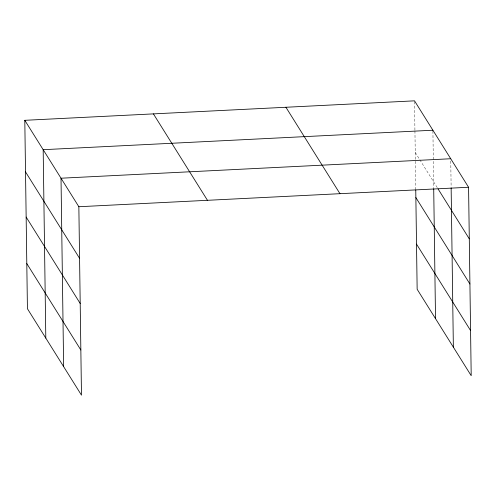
<?xml version="1.0" encoding="UTF-8"?>
<svg xmlns="http://www.w3.org/2000/svg" width="496" height="496" viewBox="0 0 496 496"><rect width="100%" height="100%" fill="white"/><g stroke="black" fill="none" stroke-linecap="round" stroke-linejoin="round"><path stroke-width="0.37" stroke-dasharray="2.48 1.86" d="M415.239 152.427L437.261 187.643M450.765 161.051L451.131 187.234M432.909 130.994L433.702 187.934M414.532 101.606L414.929 130.101M414.935 130.87L415.753 189.168"/><path stroke-width="0.74" d="M24.8 120.311L78.852 206.733L81.48 395.163L27.429 308.735L24.8 120.311L414.52 100.837L468.571 187.265L471.2 375.689L417.148 289.267L415.76 189.931M432.896 130.225L43.177 149.693L45.806 338.123M450.734 158.745L61.014 178.213L63.643 366.643M78.852 206.733L468.571 187.265M438.073 188.945L469.29 238.855M415.871 197.582L469.923 284.01M416.516 244.113L470.568 330.534M285.913 107.26L339.965 193.688M153.407 113.882L207.458 200.31M25.519 171.901L79.571 258.323M26.152 217.056L80.203 303.478M26.803 263.581L80.854 350.009M451.143 188.003L453.363 347.169M433.715 188.703L435.525 318.649"/></g></svg>
